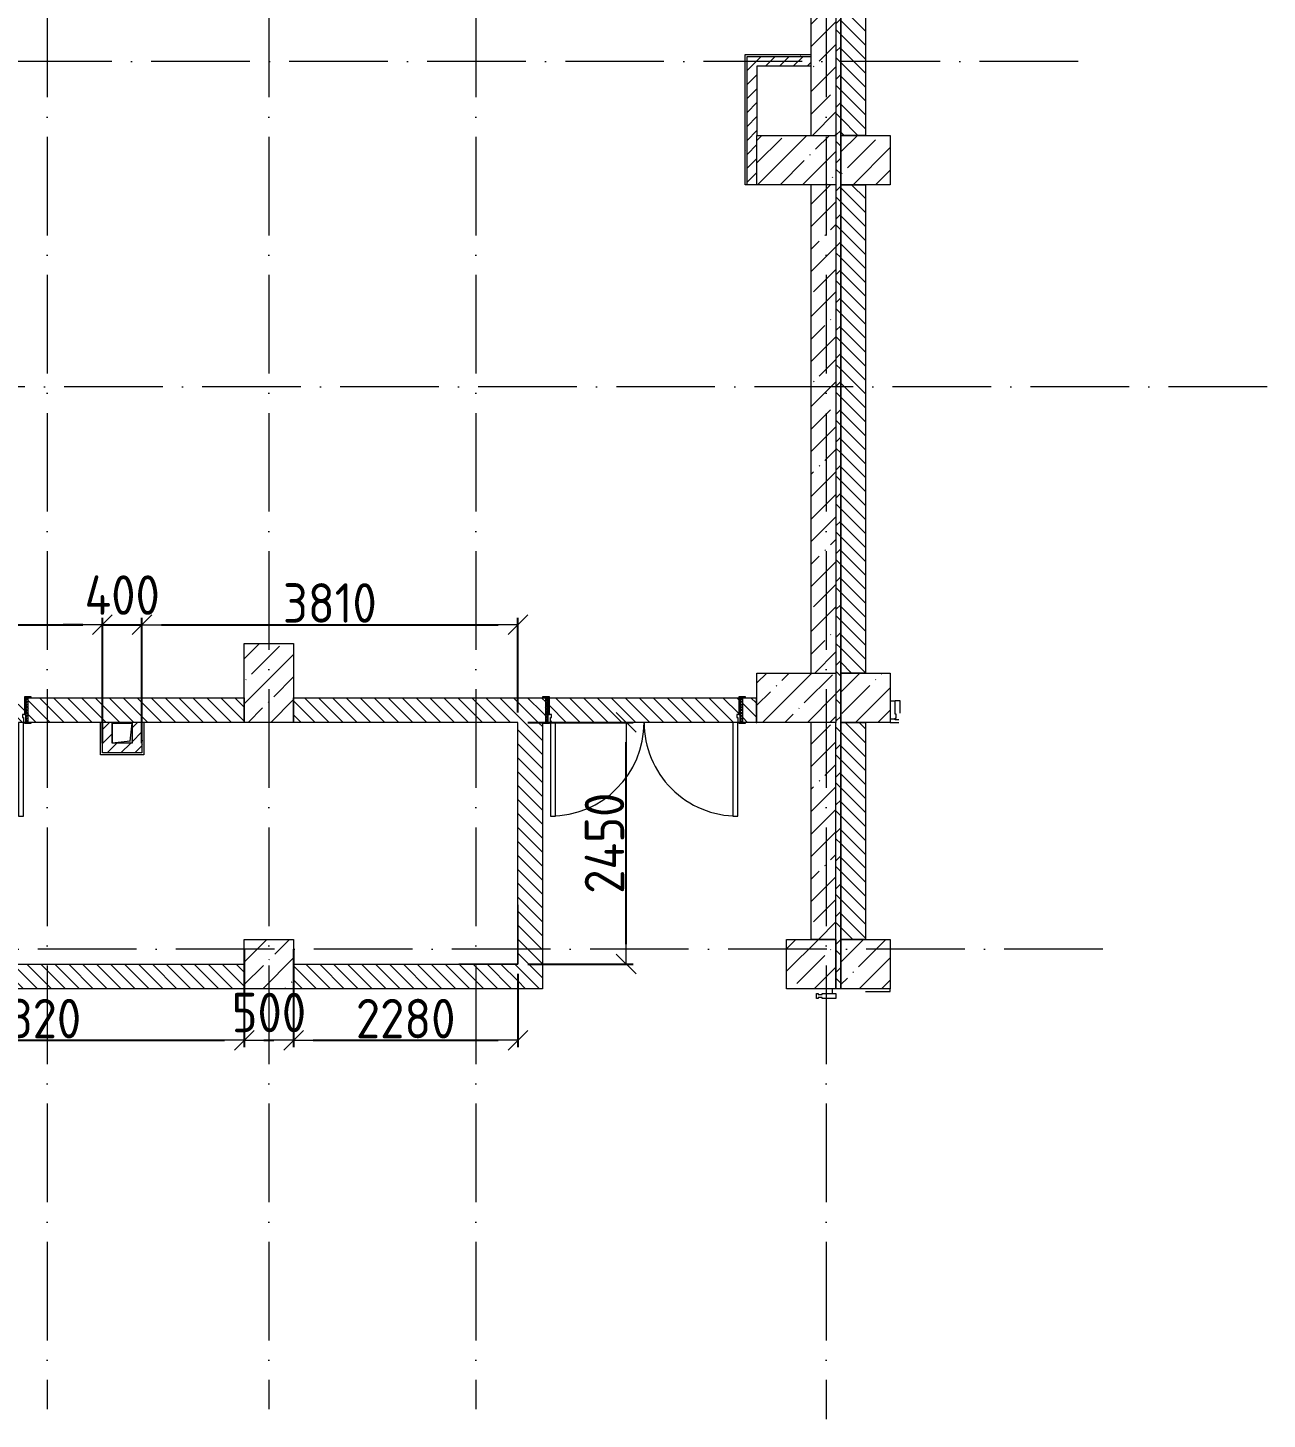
# Model space of a CAD drawing. Header units: millimetres. Extents: x 209 to 1046824, y -248937 to 510758.
# Drawn here: x 586268 to 598837, y 67110 to 81213 of the extents above; entities that cross this region are included whole.
import ezdxf

# ---------------------------------------------------------------- set-up
doc = ezdxf.new("R2010")
doc.units = ezdxf.units.MM
doc.linetypes.add('50_200_ШТРИХ_1Т_ш5_п1_п1_', pattern=[1400, 1000, -200, 0, -200])
doc.linetypes.add('IMPORT-Разомкнутая', pattern=[211666.660309, 126999.998093, -84666.662216])
for name, color, linetype, lineweight in [('A-CLNG', 7, 'Continuous', 9), ('A-DETL-1', 7, 'IMPORT-Разомкнутая', 5), ('A-DETL-5', 7, '50_200_ШТРИХ_1Т_ш5_п1_п1_', 5), ('A-DOOR', 7, 'Continuous', 9), ('A-DOOR-1', 7, 'Continuous', 5), ('A-DOOR-FRAM', 7, 'Continuous', 9), ('A-DOOR-FRAM-1', 7, 'Continuous', 5), ('A-FLOR', 7, 'Continuous', 9), ('A-GLAZ-CWMG', 7, 'Continuous', 9), ('A-GLAZ-CWMG-1', 7, 'Continuous', 20), ('A-WALL', 7, 'Continuous', 5), ('A-WALL-FNSH-1', 7, 'Continuous', 5), ('I-WALL', 7, 'Continuous', 5), ('S-COLS', 7, 'Continuous', 9), ('S-COLS-1', 7, 'Continuous', 5), ('Размеры', 7, 'Continuous', 15)]:
    doc.layers.add(name, color=color, linetype=linetype, lineweight=lineweight)
for name, color, linetype, lineweight, true_color in [('I-WALL-2', 7, 'Continuous', 5, 0xff7d7d), ('M-EQPM-1', 7, 'Continuous', 9, 0xaaaaaa), ('M-EQPM-2', 7, 'Continuous', 9, 0xe2e2e2), ('Оси-3', 7, '50_200_ШТРИХ_1Т_ш5_п1_п1_', 9, 0xaaaaaa)]:
    doc.layers.add(name, color=color, linetype=linetype, lineweight=lineweight, true_color=true_color)
doc.styles.add('СПДС', font='isocpeur.ttf', dxfattribs={"width": 0.9})
doc.dimstyles.new('Больше Размера А3', dxfattribs={"dimtxt": 400, "dimasz": 200, "dimexe": 70, "dimexo": 100, "dimgap": 20, "dimtad": 1, "dimdec": 0, "dimrnd": 10, "dimzin": 0, "dimdsep": 46, "dimtxsty": 'СПДС', "dimblk": 'ARROWHEAD_6', "dimcen": 1, "dimclrd": 256, "dimclre": 256, "dimclrt": 256, "dimazin": 0, "dimtfac": 1, "dimtdec": 0, "dimtmove": 2, "dimatfit": 3, "dimfxl": 1, "dimtolj": 1, "dimtzin": 0, "dimarcsym": 0})
pattern_1 = [(135, (519762.86, 4292.29), (-70.71068, -70.71068), [])]
pattern_2 = [(45, (-821.384, 189.685), (-14.1421, 14.1421), []), (135, (-821.384, 189.685), (-14.1421, -14.1421), [])]
pattern_3 = [(135, (1301.41, 189.685), (-14.1421, -14.1421), []), (225, (1301.41, 189.685), (14.1421, -14.1421), [])]
pattern_4 = [(45, (519762.86, 4292.3), (-228.0985, 228.0985), []), (45, (519990.96, 4292.3), (-228.0985, 228.0985), [403.225, -80.645, 6.706, -73.939])]
pattern_5 = [(45, (519762.86, 4292.29), (-70.71068, 70.71068), [])]
pattern_6 = [(0, (519762.86, 4292.29), (406.4, 101.6), [6.706, -298.094, 6.706, -298.094, -1625.6]), (0, (519762.86, 4292.29), (406.4, 101.6), [-609.6, 6.706, -602.894, 6.706, -298.094, -711.2]), (0, (519762.86, 4292.29), (406.4, 101.6), [-1524, 6.706, -196.494, 6.706, -501.294]), (120, (519915.26, 4343.09), (-291.18818, 301.15272), [6.706, -298.094, 6.706, -298.094, -1625.6]), (120, (519915.26, 4343.09), (-291.18818, 301.15272), [-609.6, 6.706, -602.894, 6.706, -298.094, -711.2]), (120, (519915.26, 4343.09), (-291.18818, 301.15272), [-1524, 6.706, -196.494, 6.706, -501.294]), (240, (519966.06, 4546.29), (-115.21182, -402.75272), [6.706, -298.094, 6.706, -298.094, -1625.6]), (240, (519966.06, 4546.29), (-115.21182, -402.75272), [-609.6, 6.706, -602.894, 6.706, -298.094, -711.2]), (240, (519966.06, 4546.29), (-115.21182, -402.75272), [-1524, 6.706, -196.494, 6.706, -501.294])]

# ---------------------------------------------------------------- blocks, each defined once
blk = doc.blocks.new('110_Дверь_СКБ_2Ст - СОШ_Д-22_1_Дв_2000x2100h_Физкультурный зал_ Зал для хореографии_ Снарядная_ Инвентарная_EI30-25959718-АИ_План потолка_1 этаж')
at = {"layer": 'A-DOOR-FRAM-1'}
h = blk.add_hatch(dxfattribs=at)
h.set_pattern_fill('FP_109', color=256, style=0, pattern_type=2)
h.set_pattern_definition(pattern_2)
h.paths.add_polyline_path([(-987.5, 125), (-987.5, -125), (-962.5, -125), (-962.5, 125)])
h = blk.add_hatch(dxfattribs=at)
h.set_pattern_fill('FP_110', color=256, style=0, pattern_type=2)
h.set_pattern_definition(pattern_3)
h.paths.add_polyline_path([(1012.5, 125), (987.5, 125), (987.5, -125), (1012.5, -125), (1012.5, -60.4)])
at = {"layer": 'A-DOOR'}
for p, q in [((-937.5, 1075), (-937.5, 125)), ((-887.5, 1075), (-937.5, 1075)), ((-887.5, 125), (-887.5, 1075)), ((962.5, 1075), (912.5, 1075)), ((912.5, 1075), (912.5, 125)), ((962.5, 125), (962.5, 1075)), ((-937.5, 125), (-887.5, 125)), ((912.5, 125), (962.5, 125))]:
    blk.add_line(p, q, dxfattribs=at)
at = {"layer": 'A-DOOR-1'}
for centre, start, end in [((-937.5, 125), 360, 90), ((962.5, 125), 90, 180)]:
    blk.add_arc(centre, 950, start, end, dxfattribs=at)
at = {"layer": 'A-DOOR-FRAM'}
for p, q in [((-947.5, 133), (-1017.5, 133)), ((-1017.5, 133), (-1017.5, 125)), ((-1017.5, 125), (-947.5, 125)), ((-962.5, 125), (-987.5, 125)), ((-987.5, 125), (-987.5, -125)), ((-937.5, 125), (-962.5, 125)), ((-962.5, 125), (-962.5, 45)), ((-962.5, -125), (-962.5, 125)), ((-962.5, 45), (-927.5, 45)), ((-947.5, 45), (-962.5, 45)), ((-962.5, 45), (-962.5, -125)), ((-947.5, 125), (-947.5, 133)), ((-947.5, -125), (-947.5, 45)), ((-937.5, 75), (-937.5, 125)), ((-927.5, 75), (-937.5, 75)), ((-927.5, 45), (-927.5, 75)), ((962.5, 75), (952.5, 75)), ((952.5, 75), (952.5, 45)), ((952.5, 45), (987.5, 45)), ((962.5, 125), (962.5, 75)), ((987.5, 125), (962.5, 125)), ((1042.5, 133), (972.5, 133)), ((972.5, 133), (972.5, 125)), ((972.5, 125), (1042.5, 125)), ((987.5, 45), (972.5, 45)), ((972.5, 45), (972.5, -125)), ((987.5, 45), (987.5, 125)), ((1012.5, 125), (987.5, 125)), ((987.5, 125), (987.5, -125)), ((987.5, -125), (987.5, 45)), ((1012.5, -125), (1012.5, 125)), ((1042.5, 125), (1042.5, 133)), ((-947.5, -125), (-1017.5, -125)), ((-1017.5, -125), (-1017.5, -133)), ((-1017.5, -133), (-947.5, -133)), ((-987.5, -125), (-962.5, -125)), ((-962.5, -125), (-947.5, -125)), ((-947.5, -133), (-947.5, -125)), ((1042.5, -125), (972.5, -125)), ((972.5, -125), (972.5, -133)), ((972.5, -125), (987.5, -125)), ((972.5, -133), (1042.5, -133)), ((987.5, -125), (1012.5, -125)), ((1042.5, -133), (1042.5, -125))]:
    blk.add_line(p, q, dxfattribs=at)
blk = doc.blocks.new('110_Дверь_СКБ_2Ст - СОШ_Д-22_1_Дв_2000x2100h_Физкультурный зал_ Зал для хореографии_ Снарядная_ Инвентарная_EI30-25959547-АИ_План потолка_1 этаж')
at = {"layer": 'A-DOOR-FRAM-1'}
h = blk.add_hatch(dxfattribs=at)
h.set_pattern_fill('FP_109', color=256, style=0, pattern_type=2)
h.set_pattern_definition(pattern_2)
h.paths.add_polyline_path([(-987.5, 125), (-987.5, -125), (-962.5, -125), (-962.5, 125)])
h = blk.add_hatch(dxfattribs=at)
h.set_pattern_fill('FP_110', color=256, style=0, pattern_type=2)
h.set_pattern_definition(pattern_3)
h.paths.add_polyline_path([(987.5, 125), (987.5, -125), (1012.5, -125), (1012.5, 125)])
at = {"layer": 'A-DOOR'}
for p, q in [((-937.5, 1075), (-937.5, 125)), ((-887.5, 1075), (-937.5, 1075)), ((-887.5, 125), (-887.5, 1075)), ((962.5, 1075), (912.5, 1075)), ((912.5, 1075), (912.5, 125)), ((962.5, 125), (962.5, 1075)), ((-937.5, 125), (-887.5, 125)), ((912.5, 125), (962.5, 125))]:
    blk.add_line(p, q, dxfattribs=at)
at = {"layer": 'A-DOOR-1'}
for centre, start, end in [((-937.5, 125), 360, 90), ((962.5, 125), 90, 109.43525), ((962.5, 125), 136.72696, 180)]:
    blk.add_arc(centre, 950, start, end, dxfattribs=at)
at = {"layer": 'A-DOOR-FRAM'}
for p, q in [((-947.5, 133), (-1017.5, 133)), ((-1017.5, 133), (-1017.5, 125)), ((-1017.5, 125), (-947.5, 125)), ((-962.5, 125), (-987.5, 125)), ((-987.5, 125), (-987.5, -125)), ((-937.5, 125), (-962.5, 125)), ((-962.5, 125), (-962.5, 45)), ((-962.5, -125), (-962.5, 125)), ((-962.5, 45), (-927.5, 45)), ((-947.5, 45), (-962.5, 45)), ((-962.5, 45), (-962.5, -125)), ((-947.5, 125), (-947.5, 133)), ((-947.5, -125), (-947.5, 45)), ((-937.5, 75), (-937.5, 125)), ((-927.5, 75), (-937.5, 75)), ((-927.5, 45), (-927.5, 75)), ((962.5, 75), (952.5, 75)), ((952.5, 75), (952.5, 45)), ((952.5, 45), (987.5, 45)), ((962.5, 125), (962.5, 75)), ((987.5, 125), (962.5, 125)), ((1042.5, 133), (972.5, 133)), ((972.5, 133), (972.5, 125)), ((972.5, 125), (1042.5, 125)), ((987.5, 45), (972.5, 45)), ((972.5, 45), (972.5, -125)), ((987.5, 45), (987.5, 125)), ((1012.5, 125), (987.5, 125)), ((987.5, 125), (987.5, -125)), ((987.5, -125), (987.5, 45)), ((1012.5, -125), (1012.5, 125)), ((1042.5, 125), (1042.5, 133)), ((-947.5, -125), (-1017.5, -125)), ((-1017.5, -125), (-1017.5, -133)), ((-1017.5, -133), (-947.5, -133)), ((-987.5, -125), (-962.5, -125)), ((-962.5, -125), (-947.5, -125)), ((-947.5, -133), (-947.5, -125)), ((1042.5, -125), (972.5, -125)), ((972.5, -125), (972.5, -133)), ((972.5, -125), (987.5, -125)), ((972.5, -133), (1042.5, -133)), ((987.5, -125), (1012.5, -125)), ((1042.5, -133), (1042.5, -125))]:
    blk.add_line(p, q, dxfattribs=at)
blk = doc.blocks.new('BSC_Колонна _Прямоугольная - 500х800-V299-АИ_План потолка_1 этаж')
at = {"layer": 'S-COLS-1'}
h = blk.add_hatch(dxfattribs=at)
h.set_pattern_fill('FP_190', color=256, style=0, pattern_type=2)
h.set_pattern_definition([(315, (-75581.04, 74300), (228.0985, 228.0985), []), (315, (-75581.04, 74071.9), (228.0985, 228.0985), [403.225, -80.645, 6.706, -73.939])])
h.paths.add_polyline_path([(-250, -364), (-250, -400), (250, -400), (250, 400), (-250, 400), (-250, -150)])
for p, q in [((-250, 400), (250, 400)), ((-250, -400), (-250, 400)), ((250, 400), (250, -400)), ((250, -400), (-250, -400))]:
    blk.add_line(p, q, dxfattribs=at)
blk = doc.blocks.new('BSC_Колонна _Прямоугольная - 500х800-V300-АИ_План потолка_1 этаж')
at = {"layer": 'S-COLS-1'}
h = blk.add_hatch(dxfattribs=at)
h.set_pattern_fill('FP_191', color=256, style=0, pattern_type=2)
h.set_pattern_definition([(315, (-70130.7, 74300), (228.0985, 228.0985), []), (315, (-70130.7, 74071.9), (228.0985, 228.0985), [403.225, -80.645, 6.706, -73.939])])
h.paths.add_polyline_path([(-250, -124), (-250, -400), (250, -400), (250, 400), (-250, 400), (-250, -16)])
for p, q in [((-250, 400), (250, 400)), ((-250, -400), (-250, 400)), ((250, 400), (250, -400)), ((250, -400), (-250, -400))]:
    blk.add_line(p, q, dxfattribs=at)
blk = doc.blocks.new('Канал вертикальный прямоугольный - Шахта - значок проема-24087354-АИ_План потолка_1 этаж')
at = {"layer": 'M-EQPM-2'}
blk.add_hatch(color=256, dxfattribs=at).paths.add_polyline_path([(10, 100), (-100, 100), (-100, -100), (-80, 80), (100, 100)])
at = {"layer": 'M-EQPM-1'}
for p, q in [((-100, -100), (-100, 100)), ((-100, 100), (100, 100)), ((-80, 80), (-100, -100)), ((-80, 80), (100, 100)), ((100, 100), (100, -100)), ((100, -100), (-100, -100))]:
    blk.add_line(p, q, dxfattribs=at)
blk = doc.blocks.new('BSC_Колонна _Прямоугольная - 500х500-V395-АИ_План потолка_1 этаж')
at = {"layer": 'S-COLS-1'}
h = blk.add_hatch(dxfattribs=at)
h.set_pattern_fill('FP_253', color=256, style=0, pattern_type=2)
h.set_pattern_definition([(45, (-68950, -67430.7), (-228.0985, 228.0985), []), (45, (-68721.9, -67430.7), (-228.0985, 228.0985), [403.225, -80.645, 6.706, -73.939])])
h.paths.add_polyline_path([(250, -250), (250, 250), (-250, 250), (-250, -250)])
for p, q in [((-250, 250), (250, 250)), ((-250, -250), (-250, 250)), ((250, 250), (250, -250)), ((250, -250), (-250, -250))]:
    blk.add_line(p, q, dxfattribs=at)
blk = doc.blocks.new('Прямоугольный импост - Импост структурный с накладкой - 180мм-20786475-АИ_План потолка_1 этаж')
at = {"layer": 'A-GLAZ-CWMG-1'}
for p, q in [((15, 17), (-25, 17)), ((-25, 17), (-25, 0)), ((-25, 0), (-15, 0)), ((-15, 0), (-15, -40)), ((-15, -40), (-25, -40)), ((-25, -40), (-25, -180)), ((25, -180), (25, -50)), ((-25, -180), (25, -180))]:
    blk.add_line(p, q, dxfattribs=at)
blk = doc.blocks.new('Прямоугольный импост - Импост структурный с накладкой - 180мм-V239-АИ_План потолка_1 этаж')
at = {"layer": 'A-GLAZ-CWMG-1'}
for p, q in [((25, 180), (-25, 180)), ((-25, 180), (-25, 40)), ((25, 40), (25, 180)), ((-25, 40), (-15, 40)), ((-15, 0), (-25, 0)), ((-25, 0), (-25, -17)), ((-15, 40), (-15, 0)), ((15, 0), (15, 40)), ((15, 40), (25, 40)), ((25, 0), (15, 0)), ((25, -17), (25, 0)), ((-25, -17), (25, -17))]:
    blk.add_line(p, q, dxfattribs=at)
blk = doc.blocks.new('ARROWHEAD_6')
at = {"color": 0, "linetype": 'Continuous'}
for p, q in [((0, 0), (-1, 0)), ((-0.5, -0.5), (0.5, 0.5))]:
    blk.add_line(p, q, dxfattribs=at)
blk = doc.blocks.new('*D2304')
at = {"layer": 'Defpoints', "color": 0, "lineweight": 30, "transparency": 16777216}
for p in [(591238, 74173), (592336, 74173), (591238, 71723)]:
    blk.add_point(p, dxfattribs=at)
at = {"layer": 'Размеры', "lineweight": -2, "transparency": 16777216}
for p, q in [((591338, 74173), (592406, 74173)), ((592336, 71923), (592336, 73973)), ((591338, 71723), (592406, 71723))]:
    blk.add_line(p, q, dxfattribs=at)
at = {"layer": 'Размеры', "lineweight": -2, "transparency": 16777216, "xscale": 200, "yscale": 200, "zscale": 200}
for p, rotation in [((592336, 74173), 90), ((592336, 71723), 270)]:
    blk.add_blockref('ARROWHEAD_6', p, dxfattribs=dict(at, rotation=rotation))
at = {"layer": 'Размеры', "transparency": 16777216, "insert": (592116, 72948), "char_height": 400, "attachment_point": 5, "rotation": 90, "style": 'СПДС'}
blk.add_mtext('\\A1;2450', dxfattribs=at)
blk = doc.blocks.new('*D2305')
at = {"layer": 'Defpoints', "color": 0, "lineweight": 30, "transparency": 16777216}
for p in [(587025, 75163), (577513, 74163), (587025, 74173)]:
    blk.add_point(p, dxfattribs=at)
at = {"layer": 'Размеры', "lineweight": -2, "transparency": 16777216}
for p, q in [((577513, 74263), (577513, 75233)), ((587025, 74273), (587025, 75233)), ((577713, 75163), (586825, 75163))]:
    blk.add_line(p, q, dxfattribs=at)
at = {"layer": 'Размеры', "lineweight": -2, "transparency": 16777216, "xscale": 200, "yscale": 200, "zscale": 200, "rotation": 180}
blk.add_blockref('ARROWHEAD_6', (577513, 75163), dxfattribs=at)
at = {"layer": 'Размеры', "lineweight": -2, "transparency": 16777216, "xscale": 200, "yscale": 200, "zscale": 200}
blk.add_blockref('ARROWHEAD_6', (587025, 75163), dxfattribs=at)
at = {"layer": 'Размеры', "transparency": 16777216, "insert": (582269, 75383), "char_height": 400, "attachment_point": 5, "style": 'СПДС'}
blk.add_mtext('\\A1;9510', dxfattribs=at)
blk = doc.blocks.new('*D2306')
at = {"layer": 'Defpoints', "color": 0, "lineweight": 30, "transparency": 16777216}
for p in [(587425, 75163), (587025, 73863), (587425, 73863)]:
    blk.add_point(p, dxfattribs=at)
at = {"layer": 'Размеры', "lineweight": -2, "transparency": 16777216}
for p, q in [((587025, 73963), (587025, 75233)), ((587425, 73963), (587425, 75233)), ((586825, 75163), (586625, 75163)), ((587025, 75163), (587425, 75163)), ((587625, 75163), (587825, 75163))]:
    blk.add_line(p, q, dxfattribs=at)
at = {"layer": 'Размеры', "lineweight": -2, "transparency": 16777216, "xscale": 200, "yscale": 200, "zscale": 200}
blk.add_blockref('ARROWHEAD_6', (587025, 75163), dxfattribs=at)
at = {"layer": 'Размеры', "lineweight": -2, "transparency": 16777216, "xscale": 200, "yscale": 200, "zscale": 200, "rotation": 180}
blk.add_blockref('ARROWHEAD_6', (587425, 75163), dxfattribs=at)
at = {"layer": 'Размеры', "transparency": 16777216, "insert": (587225, 75463), "char_height": 400, "attachment_point": 5, "style": 'СПДС'}
blk.add_mtext('\\A1;400', dxfattribs=at)
blk = doc.blocks.new('*D2307')
at = {"layer": 'Defpoints', "color": 0, "lineweight": 30, "transparency": 16777216}
for p in [(591238, 75163), (591238, 74173), (587425, 73863)]:
    blk.add_point(p, dxfattribs=at)
at = {"layer": 'Размеры', "lineweight": -2, "transparency": 16777216}
for p, q in [((587425, 73963), (587425, 75233)), ((591238, 74273), (591238, 75233)), ((587625, 75163), (591038, 75163))]:
    blk.add_line(p, q, dxfattribs=at)
at = {"layer": 'Размеры', "lineweight": -2, "transparency": 16777216, "xscale": 200, "yscale": 200, "zscale": 200, "rotation": 180}
blk.add_blockref('ARROWHEAD_6', (587425, 75163), dxfattribs=at)
at = {"layer": 'Размеры', "lineweight": -2, "transparency": 16777216, "xscale": 200, "yscale": 200, "zscale": 200}
blk.add_blockref('ARROWHEAD_6', (591238, 75163), dxfattribs=at)
at = {"layer": 'Размеры', "transparency": 16777216, "insert": (589331, 75383), "char_height": 400, "attachment_point": 5, "style": 'СПДС'}
blk.add_mtext('\\A1;3810', dxfattribs=at)
blk = doc.blocks.new('*D2313')
at = {"layer": 'Defpoints', "color": 0, "lineweight": 30, "transparency": 16777216}
for p in [(584139, 71723), (588463, 71723), (588463, 70950)]:
    blk.add_point(p, dxfattribs=at)
at = {"layer": 'Размеры', "lineweight": -2, "transparency": 16777216}
for p, q in [((584139, 71623), (584139, 70880)), ((588463, 71623), (588463, 70880)), ((584339, 70950), (588263, 70950))]:
    blk.add_line(p, q, dxfattribs=at)
at = {"layer": 'Размеры', "lineweight": -2, "transparency": 16777216, "xscale": 200, "yscale": 200, "zscale": 200, "rotation": 180}
blk.add_blockref('ARROWHEAD_6', (584139, 70950), dxfattribs=at)
at = {"layer": 'Размеры', "lineweight": -2, "transparency": 16777216, "xscale": 200, "yscale": 200, "zscale": 200}
blk.add_blockref('ARROWHEAD_6', (588463, 70950), dxfattribs=at)
at = {"layer": 'Размеры', "transparency": 16777216, "insert": (586301, 71170), "char_height": 400, "attachment_point": 5, "style": 'СПДС'}
blk.add_mtext('\\A1;4320', dxfattribs=at)
blk = doc.blocks.new('*D2314')
at = {"layer": 'Defpoints', "color": 0, "lineweight": 30, "transparency": 16777216}
for p in [(588463, 71973), (588963, 71973), (588963, 70950)]:
    blk.add_point(p, dxfattribs=at)
at = {"layer": 'Размеры', "lineweight": -2, "transparency": 16777216}
for p, q in [((588463, 71873), (588463, 70880)), ((588963, 71873), (588963, 70880)), ((588663, 70950), (588763, 70950))]:
    blk.add_line(p, q, dxfattribs=at)
at = {"layer": 'Размеры', "lineweight": -2, "transparency": 16777216, "xscale": 200, "yscale": 200, "zscale": 200, "rotation": 180}
blk.add_blockref('ARROWHEAD_6', (588463, 70950), dxfattribs=at)
at = {"layer": 'Размеры', "lineweight": -2, "transparency": 16777216, "xscale": 200, "yscale": 200, "zscale": 200}
blk.add_blockref('ARROWHEAD_6', (588963, 70950), dxfattribs=at)
at = {"layer": 'Размеры', "transparency": 16777216, "insert": (588713, 71232), "char_height": 400, "attachment_point": 5, "style": 'СПДС'}
blk.add_mtext('\\A1;500', dxfattribs=at)
blk = doc.blocks.new('*D2315')
at = {"layer": 'Defpoints', "color": 0, "lineweight": 30, "transparency": 16777216}
for p in [(588963, 71973), (591238, 71723), (591238, 70950)]:
    blk.add_point(p, dxfattribs=at)
at = {"layer": 'Размеры', "lineweight": -2, "transparency": 16777216}
for p, q in [((588963, 71873), (588963, 70880)), ((591238, 71623), (591238, 70880)), ((589163, 70950), (591038, 70950))]:
    blk.add_line(p, q, dxfattribs=at)
at = {"layer": 'Размеры', "lineweight": -2, "transparency": 16777216, "xscale": 200, "yscale": 200, "zscale": 200, "rotation": 180}
blk.add_blockref('ARROWHEAD_6', (588963, 70950), dxfattribs=at)
at = {"layer": 'Размеры', "lineweight": -2, "transparency": 16777216, "xscale": 200, "yscale": 200, "zscale": 200}
blk.add_blockref('ARROWHEAD_6', (591238, 70950), dxfattribs=at)
at = {"layer": 'Размеры', "transparency": 16777216, "insert": (590100, 71170), "char_height": 400, "attachment_point": 5, "style": 'СПДС'}
blk.add_mtext('\\A1;2280', dxfattribs=at)

msp = doc.modelspace()

# ---------------------------------------------------------------- hatches: boundary and pattern name
at = {"layer": 'A-WALL'}
h = msp.add_hatch(dxfattribs=at)
h.set_pattern_fill('FP_1', color=256, style=0, pattern_type=2)
h.set_pattern_definition(pattern_4)
h.paths.add_polyline_path([(594462.9, 80123.3), (594462.9, 85973.3), (594212.9, 85973.3), (594212.9, 80123.3)])
h = msp.add_hatch(dxfattribs=at)
h.set_pattern_fill('FP_1', color=256, style=0, pattern_type=2)
h.set_pattern_definition(pattern_4)
h.paths.add_polyline_path([(594212.9, 71973), (594462.9, 71973), (594462.8, 74173), (594212.9, 74173), (594212.9, 72186.3)])
h.paths.add_polyline_path([(594212.9, 74673), (594462.9, 74673), (594462.9, 79623.3), (594212.9, 79623.3), (594212.9, 74831.6)])
at = {"layer": 'I-WALL'}
h = msp.add_hatch(dxfattribs=at)
h.set_pattern_fill('FP_123', color=256, style=0, pattern_type=2)
h.set_pattern_definition([(45, (519762.86, 4292.29), (-141.42136, 141.42136), []), (135, (519762.86, 4292.29), (-141.42136, -141.42136), [])])
h.paths.add_polyline_path([(594512.9, 71473), (594512.9, 89973.3), (594462.9, 89973), (594462.9, 71473)])
h = msp.add_hatch(dxfattribs=at)
h.set_pattern_fill('FP_2', color=256, style=0, pattern_type=2)
h.set_pattern_definition(pattern_1)
h.paths.add_polyline_path([(594762.9, 71973), (594762.9, 74173), (594512.9, 74173), (594512.9, 71973)])
h.paths.add_polyline_path([(594512.9, 74673), (594762.9, 74673), (594762.9, 79623.3), (594512.9, 79623.3), (594512.9, 74831.6)])
h.paths.add_polyline_path([(594762.9, 80123.3), (594762.9, 85973.3), (594512.9, 85973.3), (594512.9, 80123.3)])
h.paths.add_polyline_path([(594512.9, 86473.3), (594762.9, 86473.3), (594762.9, 89473.3), (594512.9, 89473.3), (594512.9, 86528.8)])
h = msp.add_hatch(dxfattribs=at)
h.set_pattern_fill('FP_4', color=256, style=0, pattern_type=2)
h.set_pattern_definition(pattern_5)
h.paths.add_polyline_path([(594212.9, 80823.3), (594212.9, 80923.3), (593562.9, 80923.3), (593562.9, 80823.3), (593662.9, 80823.3)])
h = msp.add_hatch(dxfattribs=at)
h.set_pattern_fill('FP_4', color=256, style=0, pattern_type=2)
h.set_pattern_definition(pattern_5)
h.paths.add_polyline_path([(593562.9, 79623.3), (593662.9, 79623.3), (593662.9, 80823.3), (593562.9, 80823.3), (593562.9, 79633.3)])
h = msp.add_hatch(dxfattribs=at)
h.set_pattern_fill('FP_2', color=256, style=0, pattern_type=2)
h.set_pattern_definition(pattern_1)
h.paths.add_polyline_path([(583777.1, 74173), (584272.9, 74173), (584272.9, 74423), (583012.9, 74423), (583012.9, 74173), (583398.9, 74173)])
h.paths.add_polyline_path([(577932.9, 74173), (582512.9, 74173), (582512.9, 74423), (577522.9, 74423), (577522.9, 74173)])
h.paths.add_polyline_path([(591243.7, 74173), (591487.9, 74173), (591487.9, 74423), (588962.9, 74423), (588962.9, 74173), (591237.9, 74173)])
h.paths.add_polyline_path([(587424.6, 74173), (588462.9, 74173), (588462.9, 74423), (586272.9, 74423), (586272.9, 74173), (587324.6, 74173)])
h.paths.add_polyline_path([(584322.9, 74173), (586222.9, 74173), (586222.9, 74223), (586212.9, 74223), (586212.9, 74253), (586232.9, 74253), (586232.9, 74423), (584312.9, 74423), (584312.9, 74253), (584332.9, 74253), (584332.9, 74223), (584322.9, 74223), (584322.9, 74186.1)])
h = msp.add_hatch(dxfattribs=at)
h.set_pattern_fill('FP_2', color=256, style=0, pattern_type=2)
h.set_pattern_definition(pattern_1)
h.paths.add_polyline_path([(591487.9, 74173), (591517.9, 74173), (591517.9, 74423), (591487.9, 74423), (591487.9, 74357.7)])
h.paths.add_polyline_path([(593652.9, 74173), (593652.9, 74423), (593517.9, 74423), (593517.9, 74173), (593547.9, 74173)])
h.paths.add_polyline_path([(593417.9, 74173), (593467.9, 74173), (593467.9, 74223), (593457.9, 74223), (593457.9, 74253), (593477.9, 74253), (593477.9, 74423), (591557.9, 74423), (591557.9, 74253), (591577.9, 74253), (591577.9, 74223), (591567.9, 74223), (591567.9, 74173), (591617.9, 74173)])
h = msp.add_hatch(dxfattribs=at)
h.set_pattern_fill('FP_4', color=256, style=0, pattern_type=2)
h.set_pattern_definition(pattern_5)
h.paths.add_polyline_path([(587024.6, 73963.3), (587124.6, 73963.3), (587124.6, 74173), (587024.6, 74171.7), (587024.6, 73983.3)])
h = msp.add_hatch(dxfattribs=at)
h.set_pattern_fill('FP_4', color=256, style=0, pattern_type=2)
h.set_pattern_definition(pattern_5)
h.paths.add_polyline_path([(587379.3, 73963.3), (587424.6, 73963.3), (587424.6, 74173), (587324.6, 74173), (587324.6, 73963.3), (587347.2, 73963.3)])
h = msp.add_hatch(dxfattribs=at)
h.set_pattern_fill('FP_2', color=256, style=0, pattern_type=2)
h.set_pattern_definition(pattern_1)
h.paths.add_polyline_path([(591243.7, 71473.3), (591487.9, 71473.3), (591487.9, 74173), (591237.9, 74173), (591237.9, 71473.3)])
h = msp.add_hatch(dxfattribs=at)
h.set_pattern_fill('FP_4', color=256, style=0, pattern_type=2)
h.set_pattern_definition(pattern_5)
h.paths.add_polyline_path([(587039.5, 73863.3), (587424.6, 73863.3), (587424.6, 73963.3), (587024.6, 73963.3), (587024.6, 73863.3)])
h = msp.add_hatch(dxfattribs=at)
h.set_pattern_fill('FP_2', color=256, style=0, pattern_type=2)
h.set_pattern_definition(pattern_1)
h.paths.add_polyline_path([(588462.9, 71473.3), (588462.6, 71723.3), (583512.9, 71723), (583512.9, 71473.3), (587004.6, 71473.3)])
h.paths.add_polyline_path([(591237.9, 71473.3), (591237.9, 71723.3), (588962.9, 71723.3), (588962.9, 71473.3)])
at = {"layer": 'I-WALL-2'}
h = msp.add_hatch(dxfattribs=at)
h.set_pattern_fill('FP_3', color=256, style=0, pattern_type=2)
h.set_pattern_definition(pattern_6)
h.paths.add_polyline_path([(593562.9, 80923.3), (594212.9, 80923.3), (594212.9, 80943.3), (593542.9, 80943.3), (593542.9, 80923.3)])
h = msp.add_hatch(dxfattribs=at)
h.set_pattern_fill('FP_3', color=256, style=0, pattern_type=2)
h.set_pattern_definition(pattern_6)
h.paths.add_polyline_path([(593542.9, 79623.3), (593562.9, 79623.3), (593562.9, 80923.3), (593542.9, 80922.7), (593542.9, 79633.3)])
h = msp.add_hatch(dxfattribs=at)
h.set_pattern_fill('FP_3', color=256, style=0, pattern_type=2)
h.set_pattern_definition(pattern_6)
h.paths.add_polyline_path([(587004.6, 73863.3), (587024.6, 73863.3), (587024.6, 74173), (587004.6, 74173), (587004.6, 73864.3)])
h = msp.add_hatch(dxfattribs=at)
h.set_pattern_fill('FP_3', color=256, style=0, pattern_type=2)
h.set_pattern_definition(pattern_6)
h.paths.add_polyline_path([(587433.7, 73863.3), (587444.6, 73863.3), (587444.6, 74173), (587424.6, 74173), (587424.6, 73863.3), (587428.4, 73863.3)])
h = msp.add_hatch(dxfattribs=at)
h.set_pattern_fill('FP_3', color=256, style=0, pattern_type=2)
h.set_pattern_definition(pattern_6)
h.paths.add_polyline_path([(587444.6, 73843.3), (587444.6, 73863.3), (587004.6, 73863.3), (587004.6, 73843.3), (587424.6, 73843.3)])
at = {"layer": 'S-COLS-1'}
h = msp.add_hatch(dxfattribs=at)
h.set_pattern_fill('FP_1', color=256, style=0, pattern_type=2)
h.set_pattern_definition(pattern_4)
h.paths.add_polyline_path([(594512.9, 79623.3), (595012.9, 79623.3), (595012.9, 80123.3), (594512.9, 80123.3)])
h = msp.add_hatch(dxfattribs=at)
h.set_pattern_fill('FP_1', color=256, style=0, pattern_type=2)
h.set_pattern_definition(pattern_4)
h.paths.add_polyline_path([(588962.9, 74173), (588962.9, 74973), (588462.9, 74973), (588462.9, 74173)])
h = msp.add_hatch(dxfattribs=at)
h.set_pattern_fill('FP_1', color=256, style=0, pattern_type=2)
h.set_pattern_definition(pattern_4)
h.paths.add_polyline_path([(595012.9, 74173), (595012.9, 74673), (594512.9, 74673), (594512.9, 74173), (594787.6, 74173)])
h = msp.add_hatch(dxfattribs=at)
h.set_pattern_fill('FP_1', color=256, style=0, pattern_type=2)
h.set_pattern_definition(pattern_4)
h.paths.add_polyline_path([(593962.9, 71473), (594462.9, 71473.3), (594462.9, 71973), (593962.9, 71973), (593962.9, 71473.3)])
h = msp.add_hatch(dxfattribs=at)
h.set_pattern_fill('FP_1', color=256, style=0, pattern_type=2)
h.set_pattern_definition(pattern_4)
h.paths.add_polyline_path([(595012.8, 71473), (595012.9, 71473.3), (595012.9, 71973), (594512.9, 71973), (594512.9, 71473), (594787.6, 71473)])

# ---------------------------------------------------------------- linework, layer by layer
at = {"layer": 'A-CLNG'}
for p, q in [((593652.9, 74173), (593662.9, 74173)), ((595012.9, 74173), (595102.9, 74173)), ((594762.9, 71443.2), (595012.9, 71443.2)), ((595012.9, 71443.2), (595012.9, 71473))]:
    msp.add_line(p, q, dxfattribs=at)
at = {"layer": 'A-DETL-1'}
for p, q in [((591237.9, 71723.3), (591237.9, 72323.3)), ((590637.9, 71723.3), (591237.9, 71723.3))]:
    msp.add_line(p, q, dxfattribs=at)
at = {"layer": 'A-DETL-5'}
for p, q in [((591237.9, 72323.3), (591237.9, 71723.3)), ((591237.9, 71723.3), (590637.9, 71723.3))]:
    msp.add_line(p, q, dxfattribs=at)
at = {"layer": 'A-FLOR'}
msp.add_line((593652.9, 74423), (593662.9, 74423), dxfattribs=at)
at = {"layer": 'A-WALL'}
for p, q in [((594512.9, 89973.3), (594512.9, 71473)), ((594212.9, 80123.3), (594212.9, 85973.3)), ((594462.9, 85973.3), (594462.9, 80123.3)), ((594512.9, 80123.3), (594512.9, 85973.3)), ((594762.9, 85973.3), (594762.9, 80123.3)), ((593562.9, 79623.3), (593562.9, 80923.3)), ((593562.9, 80923.3), (594212.9, 80923.3)), ((594762.9, 80123.3), (594512.9, 80123.3)), ((594212.9, 74673), (594212.9, 79623.3)), ((594462.9, 79623.3), (594462.9, 74673)), ((594512.9, 74673), (594512.9, 79623.3)), ((594512.9, 79623.3), (594762.9, 79623.3)), ((594762.9, 79623.3), (594762.9, 74673)), ((594762.9, 74673), (594512.9, 74673)), ((586302.9, 74423), (588462.9, 74423)), ((588462.9, 74423), (588462.9, 74173)), ((588962.9, 74423), (591487.9, 74423)), ((588962.9, 74173), (588962.9, 74423)), ((591557.9, 74423), (593477.9, 74423)), ((593547.9, 74423), (593652.9, 74423)), ((593652.9, 74423), (593652.9, 74173)), ((588462.9, 74173), (586302.9, 74173)), ((587024.6, 73863.3), (587024.6, 74173)), ((587424.6, 74173), (587424.6, 73863.3)), ((591237.9, 74173), (588962.9, 74173)), ((591237.9, 71723.3), (591237.9, 74173)), ((591487.9, 74165), (591487.9, 71473.3)), ((593417.9, 74173), (591617.9, 74173)), ((593652.9, 74173), (593547.9, 74173)), ((594212.9, 71973), (594212.9, 74173)), ((594462.9, 71473), (594462.9, 74173)), ((594512.9, 71973), (594512.9, 74173)), ((594512.9, 74173), (594762.9, 74173)), ((594762.9, 74173), (594762.9, 71973)), ((587424.6, 73863.3), (587024.6, 73863.3)), ((594462.9, 71973), (594212.9, 71973)), ((594762.9, 71973), (594512.9, 71973)), ((583512.9, 71723.3), (588462.9, 71723.3)), ((588962.9, 71723.3), (591237.9, 71723.3)), ((588462.9, 71473.3), (583512.9, 71473.3)), ((591487.9, 71473.3), (588962.9, 71473.3)), ((594512.9, 71473), (594462.9, 71473))]:
    msp.add_line(p, q, dxfattribs=at)
at = {"layer": 'A-WALL-FNSH-1'}
for p, q in [((593542.9, 79623.3), (593542.9, 80943.3)), ((593542.9, 80943.3), (594212.9, 80943.3)), ((593662.9, 80823.3), (593662.9, 80123.3)), ((594212.9, 80823.3), (593662.9, 80823.3)), ((593662.9, 79623.3), (593542.9, 79623.3)), ((587004.6, 73843.3), (587004.6, 74173)), ((587124.6, 74173), (587124.6, 73963.3)), ((587324.6, 74163.3), (587324.6, 74173)), ((587444.6, 74173), (587444.6, 73843.3)), ((587444.6, 73843.3), (587004.6, 73843.3))]:
    msp.add_line(p, q, dxfattribs=at)
at = {"layer": 'I-WALL'}
for p, q in [((595062.9, 74388), (595012.9, 74388)), ((595012.9, 74208), (595062.9, 74208)), ((594427.9, 71423.2), (594427.9, 71473))]:
    msp.add_line(p, q, dxfattribs=at)
at = {"layer": 'S-COLS'}
for p, q in [((594512.9, 80123.3), (594762.9, 80123.3)), ((594762.9, 79623.3), (594512.9, 79623.3)), ((594512.9, 74673), (594762.9, 74673)), ((588462.9, 74173), (588462.9, 74423)), ((588962.9, 74423), (588962.9, 74173)), ((594762.9, 74173), (594512.9, 74173)), ((594512.9, 71973), (594762.9, 71973))]:
    msp.add_line(p, q, dxfattribs=at)
at = {"layer": 'S-COLS-1'}
for p, q in [((594512.9, 79623.3), (594512.9, 80123.3)), ((594762.9, 80123.3), (595012.9, 80123.3)), ((595012.9, 80123.3), (595012.9, 79623.3)), ((595012.9, 79623.3), (594762.9, 79623.3)), ((588462.9, 74423), (588462.9, 74973)), ((588462.9, 74973), (588962.9, 74973)), ((588962.9, 74973), (588962.9, 74423)), ((594512.9, 74173), (594512.9, 74673)), ((594762.9, 74673), (595012.9, 74673)), ((595012.9, 74673), (595012.9, 74173)), ((588962.9, 74173), (588462.9, 74173)), ((595012.9, 74173), (594762.9, 74173)), ((593962.9, 71473), (593962.9, 71973)), ((593962.9, 71973), (594462.9, 71973)), ((594462.9, 71973), (594462.9, 71473)), ((594512.9, 71473), (594512.9, 71973)), ((594762.9, 71973), (595012.9, 71973)), ((595012.9, 71973), (595012.9, 71473)), ((594462.9, 71473), (593962.9, 71473)), ((595012.9, 71473), (594512.9, 71473))]:
    msp.add_line(p, q, dxfattribs=at)
at = {"layer": 'Оси-3'}
for p, q in [((586462.9, 91309.8), (586462.9, 67209.8)), ((588712.9, 91309.8), (588712.9, 67209.5)), ((590812.9, 91309.8), (590812.9, 67209.8)), ((594362.9, 91309.8), (594362.9, 67109.7)), ((596920, 80873.3), (569019.8, 80873.3)), ((598837.1, 77573.3), (569019.8, 77573.3)), ((597170, 71873.3), (569019.8, 71873.3))]:
    msp.add_line(p, q, dxfattribs=at)

# ---------------------------------------------------------------- block references
at = {"layer": 'A-DOOR', "rotation": 180}
for name, p in [('110_Дверь_СКБ_2Ст - СОШ_Д-22_1_Дв_2000x2100h_Физкультурный зал_ Зал для хореографии_ Снарядная_ Инвентарная_EI30-25959547-АИ_План потолка_1 этаж', (585285.4, 74298)), ('110_Дверь_СКБ_2Ст - СОШ_Д-22_1_Дв_2000x2100h_Физкультурный зал_ Зал для хореографии_ Снарядная_ Инвентарная_EI30-25959718-АИ_План потолка_1 этаж', (592530.4, 74298))]:
    msp.add_blockref(name, p, dxfattribs=at)
at = {"layer": 'A-GLAZ-CWMG', "extrusion": (0, 0, -1)}
for name, p, rotation in [('Прямоугольный импост - Импост структурный с накладкой - 180мм-20786475-АИ_План потолка_1 этаж', (-595087.9, 74215), 180), ('Прямоугольный импост - Импост структурный с накладкой - 180мм-V239-АИ_План потолка_1 этаж', (-594282.9, 71398.2), 90.0000000000002)]:
    msp.add_blockref(name, p, dxfattribs=dict(at, rotation=rotation))
at = {"layer": 'M-EQPM-1', "rotation": 180}
msp.add_blockref('Канал вертикальный прямоугольный - Шахта - значок проема-24087354-АИ_План потолка_1 этаж', (587224.6, 74063.3), dxfattribs=at)
at = {"layer": 'S-COLS', "rotation": 89.9999999999999}
for name, p in [('BSC_Колонна _Прямоугольная - 500х800-V299-АИ_План потолка_1 этаж', (594062.9, 79873.3)), ('BSC_Колонна _Прямоугольная - 500х800-V300-АИ_План потолка_1 этаж', (594062.9, 74423))]:
    msp.add_blockref(name, p, dxfattribs=at)
at = {"layer": 'S-COLS'}
msp.add_blockref('BSC_Колонна _Прямоугольная - 500х500-V395-АИ_План потолка_1 этаж', (588712.9, 71723), dxfattribs=at)

# ---------------------------------------------------------------- dimensions: what is measured, and where the dimension line sits
at = {"layer": 'Размеры'}
for base, p1, p2, picture, middle in [((587024.6, 75162.7), (577512.9, 74163.3), (587024.6, 74173), '*D2305', (582268.7, 75382.7)), ((587424.6, 75162.7), (587024.6, 73863.3), (587424.6, 73863.3), '*D2306', (587224.6, 75462.7)), ((591237.9, 75162.7), (587424.6, 73863.3), (591237.9, 74173), '*D2307', (589331.2, 75382.7)), ((591237.9, 70949.8), (588962.9, 71973), (591237.9, 71723.3), '*D2315', (590100.4, 71169.8)), ((588462.9, 70949.8), (584138.9, 71723.3), (588462.9, 71723), '*D2313', (586300.9, 71169.8))]:
    dim = msp.add_linear_dim(base=base, p1=p1, p2=p2, dimstyle='Больше Размера А3', dxfattribs=at)
    dim.commit()
    dim.dimension.update_dxf_attribs({"geometry": picture, "text_midpoint": middle})
dim = msp.add_linear_dim(base=(592336.3, 74173), p1=(591237.9, 71723.3), p2=(591237.9, 74173), angle=90, dimstyle='Больше Размера А3', dxfattribs=at)
dim.commit()
dim.dimension.update_dxf_attribs({"geometry": '*D2304', "text_midpoint": (592116.3, 72948.2)})
dim = msp.add_linear_dim(base=(588962.9, 70949.8), p1=(588462.9, 71973), p2=(588962.9, 71973), dimstyle='Больше Размера А3', dxfattribs=at)
dim.commit()
dim.dimension.update_dxf_attribs({"geometry": '*D2314', "text_midpoint": (588712.9, 71232.5), "dimtype": 160})

doc.saveas('drawing.dxf')
